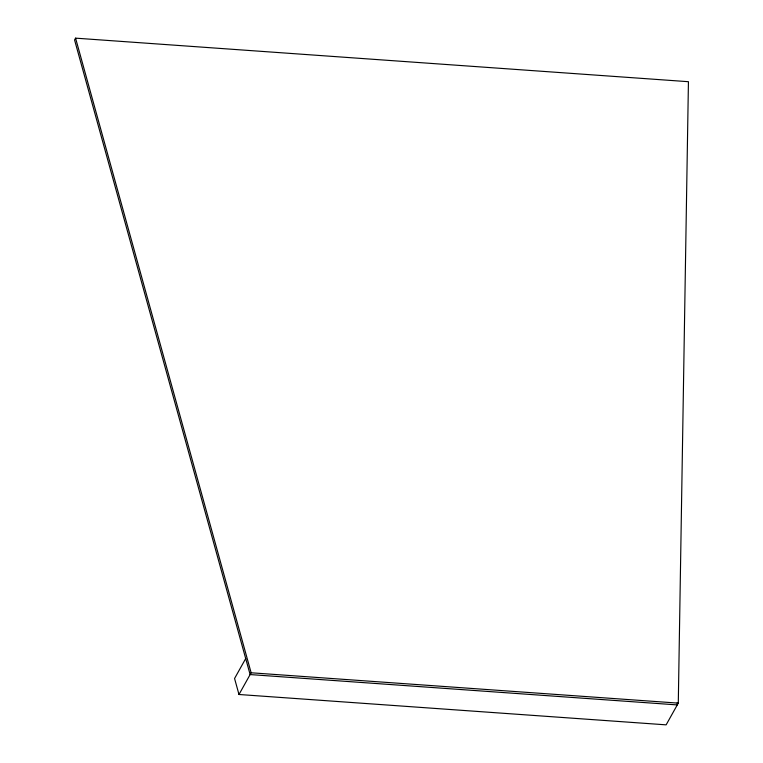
<?xml version="1.0" encoding="UTF-8"?>
<svg xmlns="http://www.w3.org/2000/svg" width="763" height="763" viewBox="0 0 763 763"><rect width="100%" height="100%" fill="white"/><g stroke="black" fill="none" stroke-linecap="round" stroke-linejoin="round"><path stroke-width="1.14" d="M677.315 702.542L677.277 704.917L250.13 674.568L74.564 39.943L75.566 38.15L688.436 81.698L678.288 703.124L666.137 724.85L238.991 694.492L234.565 678.498L245.705 658.564M238.991 694.492L251.132 672.775L75.566 38.15M251.132 672.775L678.288 703.124"/></g></svg>
